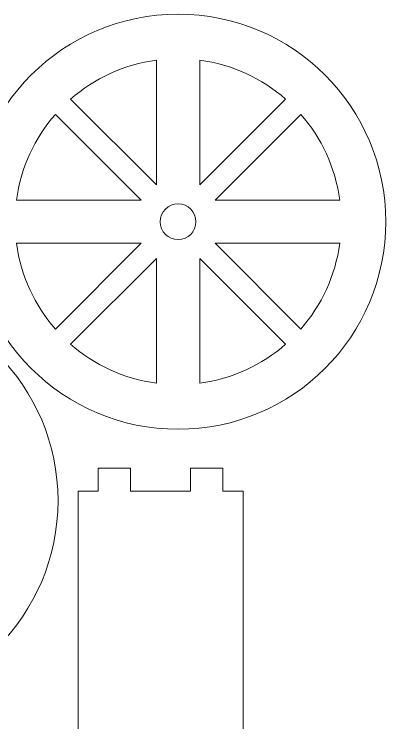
# Model space of a CAD drawing. Header units: inches. Extents: x -5.3 to 5.3, y -7.2 to 7.1.
# Drawn here: x 3.367 to 5.28, y -3.071 to 0.581 of the extents above; entities that cross this region are included whole.
import ezdxf

# ---------------------------------------------------------------- set-up
doc = ezdxf.new("R2010")
doc.units = ezdxf.units.IN
doc.header["$MEASUREMENT"] = 0
doc.layers.add('Capa 1', color=7, linetype='Continuous')

msp = doc.modelspace()

# ---------------------------------------------------------------- linework, layer by layer
at = {"layer": 'Capa 1', "color": 1, "lineweight": 9}
for points, knots in [([(4.2106, 0.5808), (4.8012, 0.5808), (5.2799, 0.102), (5.2799, -0.4885), (5.2799, -0.4885), (5.2799, -1.0791), (4.8012, -1.5579), (4.2106, -1.5579), (4.2106, -1.5579), (3.62, -1.5579), (3.1413, -1.0791), (3.1413, -0.4885), (3.1413, -0.4885), (3.1413, 0.102), (3.62, 0.5808), (4.2106, 0.5808)], [0, 0, 0, 0, 0.2, 0.2, 0.2, 0.2, 0.4, 0.4, 0.4, 0.4, 0.6, 0.6, 0.6, 0.6, 1, 1, 1, 1]), ([(3.6576, 0.1432), (3.6576, 0.1432), (4.0992, -0.2983), (4.0992, -0.2983), (4.0992, -0.2983), (4.0992, -0.2983), (4.0992, 0.3437), (4.0992, 0.3437), (4.0992, 0.3437), (3.9312, 0.3214), (3.779, 0.2495), (3.6576, 0.1432)], [0, 0, 0, 0, 0.25, 0.25, 0.25, 0.25, 0.5, 0.5, 0.5, 0.5, 1, 1, 1, 1]), ([(4.322, 0.3437), (4.322, 0.3437), (4.322, -0.2983), (4.322, -0.2983), (4.322, -0.2983), (4.322, -0.2983), (4.7636, 0.1432), (4.7636, 0.1432), (4.7636, 0.1432), (4.6422, 0.2495), (4.49, 0.3214), (4.322, 0.3437)], [0, 0, 0, 0, 0.25, 0.25, 0.25, 0.25, 0.5, 0.5, 0.5, 0.5, 1, 1, 1, 1]), ([(3.3784, -0.3771), (3.3784, -0.3771), (4.0204, -0.3771), (4.0204, -0.3771), (4.0204, -0.3771), (4.0204, -0.3771), (3.5788, 0.0644), (3.5788, 0.0644), (3.5788, 0.0644), (3.4726, -0.057), (3.4006, -0.2092), (3.3784, -0.3771)], [0, 0, 0, 0, 0.25, 0.25, 0.25, 0.25, 0.5, 0.5, 0.5, 0.5, 1, 1, 1, 1]), ([(4.8424, 0.0644), (4.8424, 0.0644), (4.4008, -0.3771), (4.4008, -0.3771), (4.4008, -0.3771), (4.4008, -0.3771), (5.0428, -0.3771), (5.0428, -0.3771), (5.0428, -0.3771), (5.0205, -0.2092), (4.9487, -0.0569), (4.8424, 0.0644)], [0, 0, 0, 0, 0.25, 0.25, 0.25, 0.25, 0.5, 0.5, 0.5, 0.5, 1, 1, 1, 1]), ([(4.2106, -0.3965), (4.2614, -0.3965), (4.3026, -0.4377), (4.3026, -0.4885), (4.3026, -0.4885), (4.3026, -0.5394), (4.2614, -0.5806), (4.2106, -0.5806), (4.2106, -0.5806), (4.1598, -0.5806), (4.1186, -0.5394), (4.1186, -0.4885), (4.1186, -0.4885), (4.1186, -0.4377), (4.1598, -0.3965), (4.2106, -0.3965)], [0, 0, 0, 0, 0.2, 0.2, 0.2, 0.2, 0.4, 0.4, 0.4, 0.4, 0.6, 0.6, 0.6, 0.6, 1, 1, 1, 1]), ([(3.5788, -1.0415), (3.5788, -1.0415), (4.0204, -0.6), (4.0204, -0.6), (4.0204, -0.6), (4.0204, -0.6), (3.3784, -0.6), (3.3784, -0.6), (3.3784, -0.6), (3.4007, -0.7679), (3.4725, -0.9201), (3.5788, -1.0415)], [0, 0, 0, 0, 0.25, 0.25, 0.25, 0.25, 0.5, 0.5, 0.5, 0.5, 1, 1, 1, 1]), ([(5.0428, -0.6), (5.0428, -0.6), (4.4008, -0.6), (4.4008, -0.6), (4.4008, -0.6), (4.4008, -0.6), (4.8424, -1.0415), (4.8424, -1.0415), (4.8424, -1.0415), (4.9486, -0.9201), (5.0205, -0.7679), (5.0428, -0.6)], [0, 0, 0, 0, 0.25, 0.25, 0.25, 0.25, 0.5, 0.5, 0.5, 0.5, 1, 1, 1, 1]), ([(4.0992, -1.3208), (4.0992, -1.3208), (4.0992, -0.6788), (4.0992, -0.6788), (4.0992, -0.6788), (4.0992, -0.6788), (3.6576, -1.1203), (3.6576, -1.1203), (3.6576, -1.1203), (3.779, -1.2266), (3.9312, -1.2985), (4.0992, -1.3208)], [0, 0, 0, 0, 0.25, 0.25, 0.25, 0.25, 0.5, 0.5, 0.5, 0.5, 1, 1, 1, 1]), ([(4.7636, -1.1203), (4.7636, -1.1203), (4.322, -0.6788), (4.322, -0.6788), (4.322, -0.6788), (4.322, -0.6788), (4.322, -1.3208), (4.322, -1.3208), (4.322, -1.3208), (4.49, -1.2985), (4.6422, -1.2266), (4.7636, -1.1203)], [0, 0, 0, 0, 0.25, 0.25, 0.25, 0.25, 0.5, 0.5, 0.5, 0.5, 1, 1, 1, 1]), ([(2.5231, -0.8567), (3.1137, -0.8567), (3.5924, -1.3355), (3.5924, -1.926), (3.5924, -1.926), (3.5924, -2.5166), (3.1137, -2.9954), (2.5231, -2.9954), (2.5231, -2.9954), (1.9325, -2.9954), (1.4538, -2.5166), (1.4538, -1.926), (1.4538, -1.926), (1.4538, -1.3355), (1.9325, -0.8567), (2.5231, -0.8567)], [0, 0, 0, 0, 0.2, 0.2, 0.2, 0.2, 0.4, 0.4, 0.4, 0.4, 0.6, 0.6, 0.6, 0.6, 1, 1, 1, 1]), ([(4.5455, -5.0495), (4.5455, -5.0495), (4.4415, -5.0495), (4.4415, -5.0495), (4.4415, -5.0495), (4.4415, -5.0495), (4.4415, -5.1694), (4.4415, -5.1694), (4.4415, -5.1694), (4.4415, -5.1694), (4.2752, -5.1694), (4.2752, -5.1694), (4.2752, -5.1694), (4.2752, -5.1694), (4.2752, -5.0495), (4.2752, -5.0495), (4.2752, -5.0495), (4.2752, -5.0495), (3.966, -5.0495), (3.966, -5.0495), (3.966, -5.0495), (3.966, -5.0495), (3.966, -5.1694), (3.966, -5.1694), (3.966, -5.1694), (3.966, -5.1694), (3.7997, -5.1694), (3.7997, -5.1694), (3.7997, -5.1694), (3.7997, -5.1694), (3.7997, -5.0495), (3.7997, -5.0495), (3.7997, -5.0495), (3.7997, -5.0495), (3.6957, -5.0495), (3.6957, -5.0495), (3.6957, -5.0495), (3.6957, -5.0495), (3.6957, -1.8768), (3.6957, -1.8768), (3.6957, -1.8768), (3.6957, -1.8768), (3.7997, -1.8768), (3.7997, -1.8768), (3.7997, -1.8768), (3.7997, -1.8768), (3.7997, -1.7579), (3.7997, -1.7579), (3.7997, -1.7579), (3.7997, -1.7579), (3.966, -1.7579), (3.966, -1.7579), (3.966, -1.7579), (3.966, -1.7579), (3.966, -1.8768), (3.966, -1.8768), (3.966, -1.8768), (3.966, -1.8768), (4.2752, -1.8768), (4.2752, -1.8768), (4.2752, -1.8768), (4.2752, -1.8768), (4.2752, -1.7578), (4.2752, -1.7578), (4.2752, -1.7578), (4.2752, -1.7578), (4.4415, -1.7578), (4.4415, -1.7578), (4.4415, -1.7578), (4.4415, -1.7578), (4.4415, -1.8768), (4.4415, -1.8768), (4.4415, -1.8768), (4.4415, -1.8768), (4.5455, -1.8768), (4.5455, -1.8768), (4.5455, -1.8768), (4.5455, -1.8768), (4.5455, -5.0495), (4.5455, -5.0495)], [0, 0, 0, 0, 0.047619, 0.047619, 0.047619, 0.047619, 0.095238, 0.095238, 0.095238, 0.095238, 0.142857, 0.142857, 0.142857, 0.142857, 0.190476, 0.190476, 0.190476, 0.190476, 0.238095, 0.238095, 0.238095, 0.238095, 0.285714, 0.285714, 0.285714, 0.285714, 0.333333, 0.333333, 0.333333, 0.333333, 0.380952, 0.380952, 0.380952, 0.380952, 0.428571, 0.428571, 0.428571, 0.428571, 0.47619, 0.47619, 0.47619, 0.47619, 0.52381, 0.52381, 0.52381, 0.52381, 0.571429, 0.571429, 0.571429, 0.571429, 0.619048, 0.619048, 0.619048, 0.619048, 0.666667, 0.666667, 0.666667, 0.666667, 0.714286, 0.714286, 0.714286, 0.714286, 0.761905, 0.761905, 0.761905, 0.761905, 0.809524, 0.809524, 0.809524, 0.809524, 0.857143, 0.857143, 0.857143, 0.857143, 0.904762, 0.904762, 0.904762, 0.904762, 1, 1, 1, 1])]:
    msp.add_open_spline(points, degree=3, knots=knots, dxfattribs=at)

doc.saveas('drawing.dxf')
